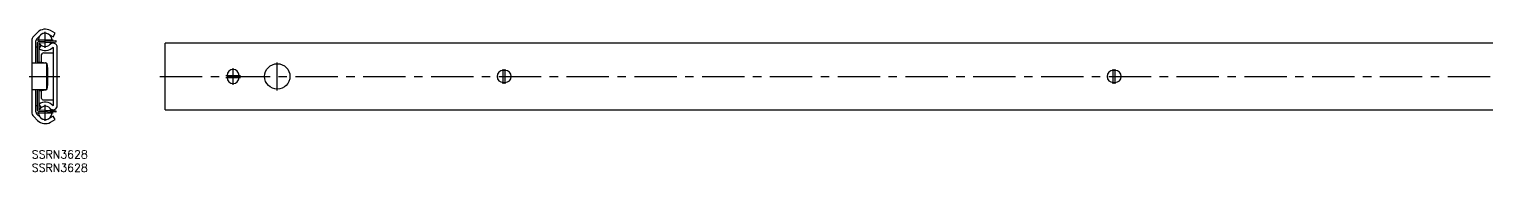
# Model space of a CAD drawing. Extents: x -1 to 1271, y -8 to 45.
# Drawn here: x -1 to 545, y -8 to 45 of the extents above; entities that cross this region are included whole.
import ezdxf

# ---------------------------------------------------------------- set-up
doc = ezdxf.new("R2010")
doc.units = 0
doc.header["$LTSCALE"] = 0.5
doc.linetypes.add('CENTER', pattern=[50.8, 31.75, -6.35, 6.35, -6.35])
for name, color, linetype in [('MSM_CENTER', 1, 'CENTER'), ('MSM_CONTINUOUS', 7, 'CONTINUOUS'), ('MSM_PART_NUMBER', 7, 'CONTINUOUS')]:
    doc.layers.add(name, color=color, linetype=linetype)
doc.styles.get("Standard").update_dxf_attribs({"font": 'txt.shx', "height": 3, "bigfont": 'bigfont.shx'})

# ---------------------------------------------------------------- blocks, each defined once
blk = doc.blocks.new('*U32')
at = {"layer": 'MSM_PART_NUMBER'}
blk.add_text('SSRN3628', height=3, dxfattribs=at).set_placement((0, -3))
blk = doc.blocks.new('*U33')
at = {"layer": 'MSM_PART_NUMBER'}
blk.add_text('SSRN3628', height=3, dxfattribs=at).set_placement((0, -8))

msp = doc.modelspace()

# ---------------------------------------------------------------- linework, layer by layer
at = {"layer": 'MSM_CENTER'}
for p, q in [((5, 38.3), (5, 44.31)), ((2, 41.3), (8, 41.3)), ((92, 22.4), (92, 32.9)), ((-1, 27.65), (10.55, 27.65)), ((48, 27.65), (1271.2, 27.65)), ((72.65, 28.05), (78.15, 28.05)), ((75.4, 24.5), (75.4, 30.8)), ((176.6, 24.9), (176.6, 30.4)), ((177.4, 24.9), (177.4, 30.4)), ((405.2, 24.9), (405.2, 30.4)), ((406, 24.9), (406, 30.4)), ((72.65, 27.25), (78.15, 27.25)), ((5, 11), (5, 17)), ((2, 14), (8, 14))]:
    msp.add_line(p, q, dxfattribs=at)
at = {"layer": 'MSM_CONTINUOUS'}
for p, q in [((2.17, 44.13), (0.73, 42.7)), ((8.7, 43.81), (6.96, 44.79)), ((7.96, 42.5), (8.7, 43.81)), ((0, 40.93), (0, 14.38)), ((1.5, 32.65), (1.5, 40.93)), ((2, 38.65), (1.5, 38.65)), ((1.79, 41.64), (3.23, 43.07)), ((2, 39.93), (2, 33.33)), ((2.6, 39.93), (2.6, 33.33)), ((2.6, 38.65), (3, 38.65)), ((3.47, 39.33), (2.61, 38.1)), ((2.76, 40.73), (9, 41.05)), ((9, 40.45), (2.79, 40.13)), ((6.23, 43.48), (7.96, 42.5)), ((8.05, 38.53), (8.05, 16.77)), ((9, 41.05), (9, 40.45)), ((9.55, 16.77), (9.55, 38.53)), ((757.7, 40.1), (50, 40.1)), ((50, 15.2), (50, 40.1)), ((2.77, 33.13), (5.12, 32.76)), ((3.55, 35.77), (3.55, 33.01)), ((4.5, 36.45), (8.05, 36.45)), ((5.5, 32.65), (0, 32.65)), ((5.5, 32.65), (5.5, 22.65)), ((5.8, 31.97), (5.8, 23.34)), ((6, 24.56), (6, 30.74)), ((73.15, 28.05), (73.15, 27.25)), ((77.65, 27.25), (77.65, 28.05)), ((177.4, 29.9), (176.6, 29.9)), ((406, 29.9), (405.2, 29.9)), ((5.5, 22.65), (0, 22.65)), ((1.5, 14.38), (1.5, 22.65)), ((2, 21.98), (2, 15.38)), ((2.6, 21.98), (2.6, 15.38)), ((5.12, 22.55), (2.77, 22.18)), ((3.55, 22.3), (3.55, 19.54)), ((176.6, 25.4), (177.4, 25.4)), ((405.2, 25.4), (406, 25.4)), ((2, 16.65), (1.5, 16.65)), ((2.6, 16.65), (3, 16.65)), ((2.61, 17.21), (3.47, 15.98)), ((4.5, 18.85), (8.05, 18.85)), ((0.73, 12.61), (2.17, 11.17)), ((3.23, 12.24), (1.79, 13.67)), ((9, 14.25), (2.76, 14.58)), ((2.79, 15.18), (9, 14.85)), ((7.96, 12.81), (6.23, 11.83)), ((6.96, 10.52), (8.7, 11.5)), ((8.7, 11.5), (7.96, 12.81)), ((9, 14.85), (9, 14.25)), ((50, 15.2), (757.7, 15.2))]:
    msp.add_line(p, q, dxfattribs=at)
msp.add_circle((92, 27.65), 4.75, dxfattribs=at)
for centre, radius, start, end in [((5, 41.3), 4, 60.5802, 134.9682), ((5, 41.3), 2.5, 352.4298, 194.0448), ((5, 41.3), 2.5, 60.5802, 134.9682), ((2.5, 40.93), 2.5, 134.9682, 180), ((2.5, 40.93), 1, 134.9682, 180), ((2.8, 39.93), 0.8, 92.9849, 180), ((2.8, 39.93), 0.2, 92.9849, 180), ((5, 41.3), 4, 233.3181, 317.2912), ((5, 41.3), 2.5, 208.0204, 315.89), ((7.98, 38.53), 1.57, 0, 139.0052), ((5, 41.3), 2.5, 318.2932, 337.9494), ((7.98, 38.53), 0.07, 0, 125.609), ((2.8, 33.33), 0.8, 180, 237.0316), ((2.8, 33.33), 0.2, 180, 261.1193), ((4.5, 35.45), 1, 90, 161.8051), ((5, 31.97), 0.8, 58.8575, 81.1193), ((5, 31.97), 0.8, 0, 51.3178), ((5.5, 30.74), 0.5, 360, 53.1301), ((75.4, 28.05), 2.25, 0, 180), ((176.6, 27.65), 2.25, 90, 270), ((177.4, 27.65), 2.25, 270, 90), ((405.2, 27.65), 2.25, 90, 270), ((406, 27.65), 2.25, 270, 90), ((2.8, 21.98), 0.8, 122.9684, 180), ((2.8, 21.98), 0.2, 98.8807, 180), ((5, 23.34), 0.8, 278.8807, 301.1425), ((5, 23.34), 0.8, 308.6822, 360), ((5.5, 24.56), 0.5, 306.8699, 0), ((75.4, 27.25), 2.25, 180, 360), ((5, 14), 4, 42.7088, 126.6819), ((5, 14), 2.5, 44.11, 151.9796), ((4.5, 19.85), 1, 198.1949, 270), ((7.98, 16.77), 1.57, 220.9948, 0), ((7.98, 16.77), 0.07, 234.391, 360), ((2.5, 14.38), 2.5, 180, 225.0318), ((2.5, 14.38), 1, 180, 225.0318), ((2.8, 15.38), 0.8, 180, 267.0151), ((5, 14), 4, 225.0318, 299.4198), ((5, 14), 2.5, 165.9551, 7.5702), ((2.8, 15.38), 0.2, 180, 267.0151), ((5, 14), 2.5, 225.0318, 299.4198), ((5, 14), 2.5, 22.0506, 41.7068)]:
    msp.add_arc(centre, radius, start, end, dxfattribs=at)

# ---------------------------------------------------------------- block references
for name in ['*U32', '*U33']:
    msp.add_blockref(name, (0, 0), dxfattribs=at)

doc.saveas('drawing.dxf')
